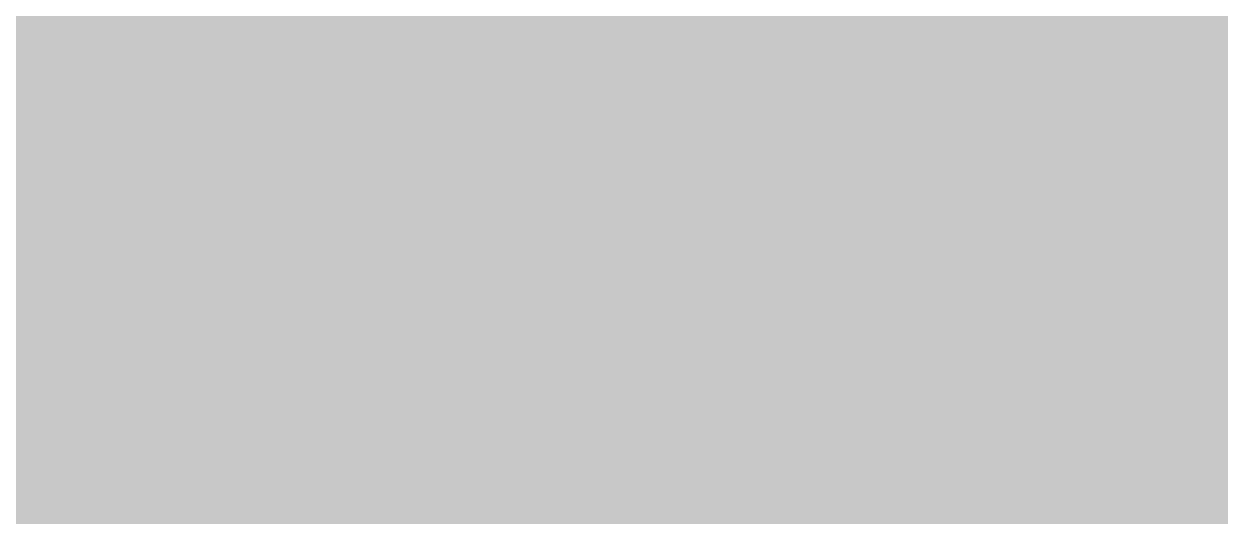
# Model space of a CAD drawing. Header units: millimetres. Extents: x 471 to 1044, y 7 to 541.
# Drawn here: x 854.86 to 888.38, y 430.55 to 444.33 of the extents above; entities that cross this region are included whole.
import ezdxf

# ---------------------------------------------------------------- set-up
doc = ezdxf.new("R2010")
doc.units = ezdxf.units.MM
doc.layers.add('Background Fill', color=3, linetype='Continuous')
doc.layers.add('magpiefill', color=3, linetype='Continuous')

msp = doc.modelspace()

# ---------------------------------------------------------------- hatches: boundary and pattern name
at = {"layer": 'magpiefill'}
h = msp.add_hatch(color=250, dxfattribs=at)
h.dxf.hatch_style = 1
edge = h.paths.add_edge_path()
edge.add_line((888.2234842194528, 413.5012538587416), (885.7971109026888, 413.253204066365))
edge.add_line((885.7971109026887, 413.253204066365), (881.6673219142056, 410.5407089002796))
edge.add_line((881.6673219142056, 410.5407089002796), (873.1717643900533, 404.4081099414419))
edge.add_line((873.1717643900536, 404.4081099414419), (868.2160206174682, 399.6907243192487))
edge.add_line((868.2160206174681, 399.6907243192487), (867.3900658333658, 399.6907243192487))
edge.add_line((867.3900658333657, 399.6907243192487), (866.5641072822707, 400.3983329459157))
edge.add_line((866.5641072822707, 400.3983329459157), (866.4461137416849, 400.8700707247971))
edge.add_line((866.4461137416849, 400.8700707247971), (863.968241855392, 398.9831176509267))
edge.add_line((863.9682418553921, 398.9831176509266), (860.6644151849974, 396.62442483983))
edge.add_line((860.6644151849973, 396.62442483983), (860.3104345632394, 398.1575755587116))
edge.add_line((860.3104345632394, 398.1575755587118), (860.4284281038251, 398.9831176509267))
edge.add_line((860.4284281038251, 398.9831176509266), (861.8443543578509, 400.5162664114637))
edge.add_line((861.844354357851, 400.5162664114638), (862.3163285201947, 400.8700707247971))
edge.add_line((862.3163285201947, 400.8700707247971), (861.9623478984367, 401.1059396142379))
edge.add_line((861.9623478984367, 401.1059396142379), (859.7204630933159, 399.5727908537008))
edge.add_line((859.7204630933159, 399.5727908537007), (859.1304953903858, 400.044528632582))
edge.add_line((859.1304953903857, 400.0445286325821), (859.1304953903857, 400.3983329459157))
edge.add_line((859.1304953903857, 400.3983329459157), (858.1865432987048, 400.3983329459157))
edge.add_line((858.1865432987049, 400.3983329459157), (857.832562676947, 400.8700707247971))
edge.add_line((857.832562676947, 400.8700707247971), (860.9004022661694, 402.521154909227))
edge.add_line((860.9004022661695, 402.521154909227), (861.490369969099, 403.5825658908824))
edge.add_line((861.490369969099, 403.5825658908824), (862.5523156013668, 404.5260434069902))
edge.add_line((862.5523156013669, 404.5260434069902), (860.4284281038252, 404.1722390936566))
edge.add_line((860.4284281038251, 404.1722390936565), (862.0803414390224, 405.5874543886455))
edge.add_line((862.0803414390225, 405.5874543886456), (867.6260529145379, 408.7716892919572))
edge.add_line((867.6260529145379, 408.7716892919572), (872.8177837682955, 412.5455973980428))
edge.add_line((872.8177837682956, 412.5455973980429), (878.717475865569, 415.965701190795))
edge.add_line((878.717475865569, 415.9657011907949), (882.2572933841292, 418.0885231541062))
edge.add_line((882.2572933841291, 418.0885231541062), (882.611274005887, 419.3858049835473))
edge.add_line((882.611274005887, 419.3858049835472), (883.9092067193264, 420.2113470757619))
edge.add_line((883.9092067193264, 420.211347075762), (885.3251329733516, 419.6216738729879))
edge.add_line((885.3251329733516, 419.6216738729878), (886.2690850650331, 419.7396092968806))
edge.add_line((886.2690850650331, 419.7396092968806), (888.2749790219883, 421.3906934813103))
edge.add_line((888.2749790219884, 421.3906934813102), (889.9268961241792, 422.452104462966))
edge.add_line((889.9268961241792, 422.452104462966), (890.0448896647649, 420.0934116518694))
edge.add_line((890.0448896647649, 420.0934116518694), (889.5729117354277, 418.3243940018914))
edge.add_line((889.5729117354279, 418.3243940018915), (889.1009375730836, 418.0885231541062))
edge.add_line((889.1009375730835, 418.0885231541062), (888.3929725625742, 418.3243940018915))
edge.add_line((888.3929725625742, 418.3243940018915), (887.4490242378862, 417.380916485784))
edge.add_line((887.4490242378861, 417.380916485784), (888.9054720420853, 416.1426278267683))
edge.add_line((888.9054720420854, 416.1426278267683), (889.1612170046981, 417.2503007811018))
edge.add_line((889.1612170046981, 417.2503007811018), (890.3546947525559, 417.9319456760766))
edge.add_line((890.3546947525558, 417.9319456760765), (892.1449094908459, 418.0171512879481))
edge.add_line((892.144909490846, 418.0171512879482), (893.1678893412976, 417.676328840461))
edge.add_line((893.1678893412975, 417.676328840461), (893.1678893412975, 416.9094783336146))
edge.add_line((893.1678893412975, 416.9094783336146), (892.3154073882521, 416.5686558861274))
edge.add_line((892.3154073882522, 416.5686558861274), (890.6956867803755, 416.2278334386399))
edge.add_line((890.6956867803754, 416.2278334386399), (888.8202212098848, 414.7793380368191))
edge.add_line((888.820221209885, 414.7793380368191), (888.820221209885, 413.7568706943572))
edge.add_line((888.820221209885, 413.7568706943572), (890.3546947525558, 414.35330997746))
edge.add_line((890.3546947525558, 414.35330997746), (894.1056221265421, 415.8018053792811))
edge.add_line((894.1056221265421, 415.8018053792811), (896.5778284544583, 417.1650951692299))
edge.add_line((896.5778284544583, 417.1650951692299), (899.0500310153805, 418.9544130185382))
edge.add_line((899.0500310153805, 418.9544130185382), (902.289472231135, 421.3401701509492))
edge.add_line((902.289472231135, 421.3401701509492), (900.5845045580514, 420.7437308678465))
edge.add_line((900.5845045580513, 420.7437308678465), (898.964783950174, 420.1472915847437))
edge.add_line((898.964783950174, 420.1472915847437), (897.2598162770904, 420.5733196441029))
edge.add_line((897.2598162770903, 420.5733196441029), (895.7253427344194, 421.85140382218))
edge.add_line((895.7253427344194, 421.85140382218), (894.7876099491748, 423.7259253250157))
edge.add_line((894.7876099491748, 423.7259253250157), (894.4466179213553, 425.8560656218112))
edge.add_line((894.4466179213553, 425.8560656218111), (894.8728607813747, 427.815794694863))
edge.add_line((894.8728607813746, 427.8157946948631), (896.6630755196646, 429.775523767915))
edge.add_line((896.6630755196647, 429.775523767915), (895.7253427344195, 429.4347013204276))
edge.add_line((895.7253427344194, 429.4347013204275), (891.292427537801, 427.1341497998884))
edge.add_line((891.2924275378011, 427.1341497998884), (887.4562455646209, 425.0040095030929))
edge.add_line((887.4562455646208, 425.0040095030929), (885.3250387985111, 423.2998972656566))
edge.add_line((885.3250387985113, 423.2998972656566), (884.2168081158599, 421.6809925984364))
edge.add_line((884.2168081158597, 421.6809925984364), (883.0233303680019, 420.7437308678465))
edge.add_line((883.0233303680018, 420.7437308678465), (881.7446055549375, 420.4029084203593))
edge.add_line((881.7446055549376, 420.4029084203593), (880.9773669001057, 420.7437308678465))
edge.add_line((880.9773669001058, 420.7437308678465), (880.5511278070799, 421.2549645390773))
edge.add_line((880.5511278070799, 421.2549645390773), (880.6363748722863, 422.4478411469382))
edge.add_line((880.6363748722863, 422.4478411469382), (881.4888568253317, 424.4075702199901))
edge.add_line((881.4888568253316, 424.4075702199901), (880.8921198348994, 425.6856543980676))
edge.add_line((880.8921198348994, 425.6856543980676), (880.7216219374926, 424.5779814437338))
edge.add_line((880.7216219374925, 424.5779814437337), (879.9543870496541, 424.0667477725029))
edge.add_line((879.9543870496543, 424.0667477725029), (878.0789214791645, 422.9590748181694))
edge.add_line((878.0789214791641, 422.9590748181694), (877.482184488732, 423.3851028775285))
edge.add_line((877.4821844887322, 423.3851028775285), (876.8854437313065, 423.7259253250157))
edge.add_line((876.8854437313064, 423.7259253250157), (876.2887067408742, 424.3223646081185))
edge.add_line((876.2887067408742, 424.3223646081184), (876.0329617782616, 425.2596263387084))
edge.add_line((876.0329617782616, 425.2596263387085), (876.118208843468, 425.8560656218112))
edge.add_line((876.118208843468, 425.8560656218111), (875.350973955629, 426.0264768455547))
edge.add_line((875.3509739556289, 426.0264768455548), (874.92473109561, 426.367299293042))
edge.add_line((874.92473109561, 426.367299293042), (874.3279903381838, 426.9637385761448))
edge.add_line((874.3279903381838, 426.9637385761448), (873.8165004129586, 427.6453834711195))
edge.add_line((873.8165004129587, 427.6453834711195), (874.0722453755714, 428.9234676491967))
edge.add_line((874.0722453755714, 428.9234676491966), (873.8165004129587, 428.9234676491966))
edge.add_line((873.8165004129587, 428.9234676491966), (873.0492655251197, 429.1790844848122))
edge.add_line((873.0492655251196, 429.1790844848123), (872.2820306372812, 429.8607293797867))
edge.add_line((872.2820306372812, 429.8607293797867), (871.8557877772618, 430.712785498505))
edge.add_line((871.8557877772619, 430.712785498505), (872.0262856746687, 431.4796360053514))
edge.add_line((872.0262856746685, 431.4796360053514), (872.1967798050813, 432.3316921240694))
edge.add_line((872.1967798050814, 432.3316921240694), (871.7705407120554, 432.4168977359413))
edge.add_line((871.7705407120554, 432.4168977359413), (870.9180549920172, 433.1837482427877))
edge.add_line((870.9180549920172, 433.1837482427877), (870.4065650667915, 434.2062136269051))
edge.add_line((870.4065650667915, 434.2062136269051), (870.4918121319979, 435.143475357495))
edge.add_line((870.4918121319977, 435.143475357495), (871.9410348424682, 436.080737088085))
edge.add_line((871.9410348424683, 436.0807370880849), (873.9017512451586, 437.1032044305468))
edge.add_line((873.9017512451585, 437.103204430547), (875.2657231234291, 438.2108773848805))
edge.add_line((875.2657231234291, 438.2108773848805), (876.459200871287, 439.2333447273425))
edge.add_line((876.4592008712871, 439.2333447273425), (876.6296987686933, 439.4037559510861))
edge.add_line((876.6296987686933, 439.4037559510861), (877.0559416287127, 439.5741671748297))
edge.add_line((877.0559416287126, 439.5741671748297), (877.5674315539384, 440.0001952341888))
edge.add_line((877.5674315539384, 440.0001952341888), (877.6526786191448, 440.341017681676))
edge.add_line((877.6526786191448, 440.341017681676), (877.6526786191448, 440.5966345172916))
edge.add_line((877.6526786191448, 440.5966345172915), (877.5674315539384, 440.9374569647787))
edge.add_line((877.5674315539384, 440.9374569647788), (877.3116865913257, 441.1930738003944))
edge.add_line((877.311686591326, 441.1930738003942), (877.0559416287127, 441.3634850241378))
edge.add_line((877.0559416287126, 441.3634850241378), (876.7149458338996, 441.4486906360098))
edge.add_line((876.7149458338997, 441.4486906360099), (876.9706907965129, 441.6191018597535))
edge.add_line((876.9706907965128, 441.6191018597534), (877.3116865913258, 441.6191018597534))
edge.add_line((877.311686591326, 441.6191018597534), (877.6526786191449, 441.704307471625))
edge.add_line((877.6526786191448, 441.7043074716252), (878.2494193765705, 441.7043074716252))
edge.add_line((878.2494193765704, 441.7043074716252), (878.5904114043899, 441.7043074716252))
edge.add_line((878.5904114043901, 441.7043074716252), (878.8461563670028, 441.7895130834971))
edge.add_line((878.8461563670028, 441.7895130834971), (879.101901329616, 441.9599243072407))
edge.add_line((879.1019013296159, 441.9599243072406), (879.2723992270221, 442.3859523665998))
edge.add_line((879.2723992270221, 442.3859523665998), (879.3576500592219, 442.641569202215))
edge.add_line((879.3576500592219, 442.6415692022151), (879.0166542644095, 442.9823916497026))
edge.add_line((879.0166542644095, 442.9823916497027), (877.908423581758, 443.5788309328054))
edge.add_line((877.9084235817579, 443.5788309328053), (879.3576500592218, 443.2380084853178))
edge.add_line((879.3576500592219, 443.2380084853179), (880.1248849470609, 443.0675972615743))
edge.add_line((880.124884947061, 443.0675972615743), (880.5511278070799, 443.3232140971899))
edge.add_line((880.5511278070799, 443.3232140971899), (880.5511278070799, 443.4936253209335))
edge.add_line((880.5511278070799, 443.4936253209333), (880.5511278070799, 443.9196533802925))
edge.add_line((880.5511278070799, 443.9196533802925), (880.2953790774739, 444.0900646040361))
edge.add_line((880.2953790774739, 444.0900646040362), (880.1248849470611, 444.5160926633954))
edge.add_line((880.124884947061, 444.5160926633954), (880.806872769693, 444.4308870515234))
edge.add_line((880.806872769693, 444.4308870515234), (881.1478647975119, 444.4308870515234))
edge.add_line((881.147864797512, 444.4308870515234), (881.6593547227378, 444.4308870515234))
edge.add_line((881.6593547227378, 444.4308870515234), (881.6593547227378, 444.601298275267))
edge.add_line((881.6593547227378, 444.6012982752669), (881.5741076575314, 445.1125319464981))
edge.add_line((881.5741076575314, 445.1125319464981), (881.4036097601252, 445.4533524356407))
edge.add_line((881.4036097601252, 445.4533524356408), (881.3183626949187, 445.879380495))
edge.add_line((881.3183626949187, 445.879380495), (881.7446055549376, 445.879380495))
edge.add_line((881.7446055549376, 445.879380495), (882.0855975827571, 445.9645861068716))
edge.add_line((882.0855975827574, 445.9645861068716), (882.2560954801636, 446.2202029424872))
edge.add_line((882.2560954801636, 446.2202029424872), (882.34134254537, 446.8166422255899))
edge.add_line((882.3413425453698, 446.8166422255898), (882.4265896105762, 446.9870534493334))
edge.add_line((882.4265896105762, 446.9870534493335), (882.7675854053892, 446.9870534493335))
edge.add_line((882.7675854053894, 446.9870534493335), (883.023330368002, 446.9870534493335))
edge.add_line((883.0233303680018, 446.9870534493335), (883.1938282654086, 447.1574646730771))
edge.add_line((883.1938282654087, 447.157464673077), (883.4495732280213, 447.157464673077))
edge.add_line((883.4495732280213, 447.157464673077), (883.5348202932278, 447.5834927324362))
edge.add_line((883.5348202932278, 447.5834927324362), (883.5348202932278, 447.7539039561798))
edge.add_line((883.5348202932278, 447.7539039561799), (883.1085774332083, 447.9243151799235))
edge.add_line((883.1085774332084, 447.9243151799234), (883.4495732280214, 448.094726403667))
edge.add_line((883.4495732280213, 448.0947264036671), (883.7053181906346, 448.0947264036671))
edge.add_line((883.7053181906344, 448.0947264036671), (884.0463102184534, 448.0095207917955))
edge.add_line((884.0463102184535, 448.0095207917954), (884.472553078473, 447.9243151799234))
edge.add_line((884.4725530784729, 447.9243151799234), (885.069290068905, 448.0095207917954))
edge.add_line((885.0692900689053, 448.0095207917954), (885.9217757889435, 448.179932015539))
edge.add_line((885.9217757889435, 448.1799320155391), (886.3480186489629, 448.1799320155391))
edge.add_line((886.3480186489628, 448.1799320155391), (886.3480186489628, 447.8391095680519))
edge.add_line((886.3480186489628, 447.8391095680519), (886.4332657141692, 447.4130815086927))
edge.add_line((886.4332657141692, 447.4130815086927), (887.0300064715949, 447.1574646730771))
edge.add_line((887.0300064715948, 447.157464673077), (887.7972413594338, 447.4130815086926))
edge.add_line((887.7972413594339, 447.4130815086927), (888.2234842194528, 446.9018478374619))
edge.add_line((888.2234842194528, 446.9018478374618), (888.820827695855, 446.3077331093083))
edge.add_arc((740.8321320332263, 359.9067374352775), 171.3644831853732, 24.7196834331034, 30.277882808560207, ccw=False)
edge.add_arc((899.264128096733, 433.8457058377478), 3.586774538690185, 219.4264190677759, 277.5112522925736)
edge.add_arc((903.1404414920646, 427.1654868984597), 4.622927288925009, 76.09792839104102, 137.4828955815185, ccw=False)
edge.add_arc((902.8888193879445, 421.5116166989611), 10.23247757204816, 60.01917854986198, 82.34898294536907, ccw=False)
edge.add_arc((903.0270338998089, 415.3033567926033), 15.8714537673971, 55.16074552816218, 71.73216053091483, ccw=False)
edge.add_arc((911.6528610168034, 420.7733048819226), 7.569540894155772, 86.65890143975243, 120.31950619075)
edge.add_arc((913.9704357562543, 417.0295364205863), 11.97172369207804, 120.8490791888012, 144.9821508602809)
edge.add_arc((905.7834295117073, 423.0399048453011), 1.831638770141301, 152.0183299640194, 206.9559763139688)
edge.add_arc((765.7668821636614, 253.5029197823558), 218.2018648308125, 45.89312228263083, 50.63922831697852, ccw=False)
edge.add_line((917.6351607072233, 410.181188179282), (917.4636871584739, 409.4965920591107))
edge.add_line((917.4636871584739, 409.4965920591108), (917.7194321210872, 409.1557696116236))
edge.add_line((917.719432121087, 409.1557696116236), (918.4866707759189, 408.900152776008))
edge.add_line((918.486670775919, 408.900152776008), (918.2309258133064, 408.3889191047772))
edge.add_line((918.2309258133064, 408.3889191047772), (918.5719178411254, 407.962891045418))
edge.add_line((918.5719178411255, 407.962891045418), (918.7424157385323, 407.5368629860588))
edge.add_line((918.7424157385321, 407.5368629860588), (918.1456749811065, 407.0256293148281))
edge.add_line((918.1456749811066, 407.0256293148281), (918.0604279159002, 406.5143956435969))
edge.add_line((918.0604279159002, 406.5143956435969), (918.3161728785128, 406.0031619723661))
edge.add_line((918.3161728785128, 406.0031619723661), (917.6341850558808, 405.7475451367505))
edge.add_line((917.6341850558808, 405.7475451367505), (916.9521972332489, 405.9179563604941))
edge.add_line((916.9521972332489, 405.9179563604941), (917.0374442984553, 405.3215170773914))
edge.add_line((917.0374442984551, 405.3215170773914), (916.0997152802032, 405.0659002417761))
edge.add_line((916.0997152802033, 405.0659002417761), (915.6734724201839, 405.3215170773914))
edge.add_line((915.673472420184, 405.3215170773914), (915.4177274575713, 405.4067226892633))
edge.add_line((915.4177274575713, 405.4067226892633), (915.1619824949587, 405.0659002417761))
edge.add_line((915.1619824949587, 405.0659002417761), (914.7357396349393, 404.7250777942887))
edge.add_line((914.7357396349391, 404.7250777942887), (914.3094967749197, 404.8954890180326))
edge.add_line((914.3094967749198, 404.8954890180325), (913.2012660922684, 404.1286385111862))
edge.add_line((913.2012660922683, 404.1286385111862), (913.2012660922683, 404.4694609586734))
edge.add_line((913.2012660922683, 404.4694609586735), (912.4340312044299, 405.1511058536479))
edge.add_line((912.4340312044299, 405.1511058536478), (912.4340312044299, 405.4919283011353))
edge.add_line((912.4340312044299, 405.4919283011353), (912.2635333070231, 405.3215170773914))
edge.add_line((912.2635333070232, 405.3215170773914), (911.752043381798, 404.554666570545))
edge.add_line((911.7520433817979, 404.554666570545), (911.7520433817979, 404.0434328993142))
edge.add_line((911.7520433817979, 404.0434328993142), (911.7520433817979, 402.9357599449806))
edge.add_line((911.7520433817979, 402.9357599449808), (911.1553063913657, 402.9357599449808))
edge.add_line((911.1553063913657, 402.9357599449808), (910.8995614287525, 403.191376780596))
edge.add_line((910.8995614287526, 403.191376780596), (910.8143105965528, 403.3617880043396))
edge.add_line((910.8143105965526, 403.3617880043395), (909.9618286435077, 403.617404839955))
edge.add_line((909.9618286435077, 403.617404839955), (909.5355857834883, 403.8730216755706))
edge.add_line((909.5355857834884, 403.8730216755706), (909.3650878860816, 403.702610451827))
edge.add_line((909.3650878860815, 403.7026104518271), (909.3650878860815, 403.276582392468))
edge.add_line((909.3650878860815, 403.2765823924678), (908.8535979608563, 402.5949374974931))
edge.add_line((908.8535979608564, 402.5949374974931), (908.5126059330369, 402.8505543331087))
edge.add_line((908.5126059330369, 402.8505543331087), (908.5126059330369, 403.1061711687242))
edge.add_line((908.5126059330369, 403.1061711687242), (907.4896223155918, 402.8505543331087))
edge.add_line((907.4896223155918, 402.8505543331087), (906.978132390366, 402.2541150500059))
edge.add_line((906.978132390366, 402.2541150500059), (905.8699054747086, 401.8280869906467))
edge.add_line((905.8699054747085, 401.8280869906467), (905.3584155494827, 402.0837038262623))
edge.add_line((905.3584155494827, 402.0837038262623), (905.102666819876, 402.5097318856215))
edge.add_line((905.102666819876, 402.5097318856215), (904.6764277268506, 402.5097318856215))
edge.add_line((904.6764277268505, 402.5097318856215), (903.7386949416053, 401.7428813787751))
edge.add_line((903.7386949416054, 401.7428813787751), (902.8862092215666, 400.8908252600568))
edge.add_line((902.8862092215666, 400.8908252600569), (902.0337272685217, 399.8683579175949))
edge.add_line((902.0337272685217, 399.8683579175948), (901.3517394458897, 399.0163017988768))
edge.add_line((901.3517394458897, 399.0163017988768), (900.7549986884641, 398.4198644741186))
edge.add_line((900.754998688464, 398.4198644741186), (899.9025167354185, 398.1642476385031))
edge.add_line((899.9025167354187, 398.1642476385031), (899.1352780805868, 398.3346588622467))
edge.add_line((899.1352780805867, 398.3346588622468), (898.6237881553609, 398.8458905751334))
edge.add_line((898.6237881553609, 398.8458905751332), (898.1122982301351, 399.357124246364))
edge.add_line((898.1122982301351, 399.3571242463642), (897.8565532675225, 400.1239747532105))
edge.add_line((897.8565532675225, 400.1239747532105), (897.430310407503, 400.7204140363133))
edge.add_line((897.4303104075032, 400.7204140363132), (897.0040675474837, 400.8056196481851))
edge.add_line((897.0040675474836, 400.8056196481851), (896.4925776222578, 400.9760308719287))
edge.add_line((896.4925776222578, 400.9760308719287), (896.0663385292324, 400.9760308719287))
edge.add_line((896.0663385292326, 400.9760308719287), (895.2990998744001, 402.1689094381343))
edge.add_line((895.2990998744001, 402.1689094381344), (894.5318649865617, 403.191376780596))
edge.add_line((894.5318649865615, 403.191376780596), (894.1908729587425, 403.191376780596))
edge.add_line((894.1908729587426, 403.191376780596), (893.5088851361099, 403.5321992280835))
edge.add_line((893.5088851361099, 403.5321992280834), (892.3154073882521, 404.639872182417))
edge.add_line((892.3154073882522, 404.639872182417), (891.9744115934398, 405.1511058536478))
edge.add_line((891.9744115934398, 405.1511058536478), (891.803917463027, 405.4919283011353))
edge.add_line((891.8039174630269, 405.4919283011353), (891.7186666308264, 406.0031619723661))
edge.add_line((891.7186666308264, 406.0031619723661), (891.3776746030074, 406.0031619723661))
edge.add_line((891.3776746030073, 406.0031619723661), (890.6104397151684, 406.2587788079817))
edge.add_line((890.6104397151685, 406.2587788079817), (890.5251888829687, 406.4291900317253))
edge.add_line((890.5251888829687, 406.4291900317253), (890.1841968551497, 406.9404237029561))
edge.add_line((890.1841968551496, 406.9404237029561), (890.0989497899432, 407.1108349266997))
edge.add_line((890.0989497899432, 407.1108349266997), (889.6727069299237, 408.0480966572896))
edge.add_line((889.6727069299238, 408.0480966572896), (889.1612170046981, 408.3889191047771))
edge.add_line((889.1612170046981, 408.3889191047772), (888.9054720420854, 408.6445359403924))
edge.add_line((888.9054720420854, 408.6445359403924), (888.5644762472724, 409.1557696116236))
edge.add_line((888.5644762472723, 409.1557696116236), (888.3939783498661, 409.837414506598))
edge.add_line((888.3939783498661, 409.837414506598), (888.3939783498661, 410.2634406076126))
edge.add_line((888.3939783498661, 410.2634406076126), (888.9907191072917, 411.1154967263309))
edge.add_line((888.9907191072919, 411.1154967263309), (888.7349741446786, 411.0302911144589))
edge.add_line((888.7349741446785, 411.0302911144589), (888.1382333872529, 411.7119360094337))
edge.add_line((888.138233387253, 411.7119360094337), (888.0529863220465, 412.3083752925364))
edge.add_line((888.0529863220465, 412.3083752925364), (888.7349741446785, 413.330842634998))
edge.add_line((888.7349741446785, 413.330842634998), (888.2234842194528, 413.5012538587416))
h = msp.add_hatch(color=253, dxfattribs=at)
h.dxf.hatch_style = 1
h.paths.add_polyline_path([(872.3704557227722, 446.5028775602103), (871.8593182118975, 446.5781116446478), (871.3686026834414, 446.648027715018), (870.8957270501237, 446.7135642507567), (870.438109224664, 446.7756597312992), (869.9931671197824, 446.8352526360815), (869.5583186481979, 446.8932814445391), (869.1322075664436, 446.9502936034193), (868.7183810063043, 447.0052724287162), (868.321611943378, 447.0568102037354), (867.9466733532633, 447.1034992117828), (867.5983382115573, 447.1439317361639), (867.2813794938588, 447.1767000601845), (867.0005701757657, 447.2003964671505), (866.7606832328756, 447.2136132403674), (866.565226668786, 447.2150013208724), (866.4126485990892, 447.2034462806276), (866.3001321673767, 447.1778923493265), (866.2248605172401, 447.1372837566629), (866.184016792271, 447.0805647323303), (866.1747841360611, 447.0066795060224), (866.194345692202, 446.9145723074325), (866.2398846042847, 446.8031873662543), (866.3124462129347, 446.6693047375001), (866.4285246469117, 446.5010477774557), (866.6084762320086, 446.2843756677261), (866.8726572940186, 446.0052475899159), (867.2414241587348, 445.6496227256297), (867.735133151951, 445.2034602564719), (868.3741405994595, 444.6527193640478), (869.1788028270537, 443.9833592299615), (869.6464868875096, 444.0063133609214), (870.1941909057177, 444.0114946368759), (870.8206096561983, 444.0009564917171), (871.5280122421862, 443.9769277888979), (872.3138503454029, 443.9416614723947), (873.1563059615173, 443.8975068082763), (874.028743664685, 443.8468371431346), (874.9045280290609, 443.7920258235621), (875.7570236288009, 443.7354461961509), (876.55959503806, 443.6794716074928), (877.2856068309941, 443.6264754041804), (877.9084235817577, 443.5788309328055), (879.3576500592219, 443.2380084853179), (880.124884947061, 443.0675972615743), (880.5511278070799, 443.3232140971899), (880.5511278070799, 443.4936253209333), (880.5511278070799, 443.9196533802925), (880.2953790774739, 444.0900646040362), (880.124884947061, 444.5160926633954), (880.806872769693, 444.4308870515234), (881.147864797512, 444.4308870515234), (881.6593547227378, 444.4308870515234), (881.6593547227378, 444.6012982752669), (881.6501492162761, 444.65650445571), (881.1155355635594, 444.7726150595148), (880.6380727677329, 444.8810863090935), (880.2023084270697, 444.9837692549514), (879.7927901398436, 445.0825149475942), (879.3940655043273, 445.1791744375272), (878.9906821187944, 445.2755987752558), (878.5671875815185, 445.3736390112857), (878.1081294907729, 445.4751461961224), (877.6022805159398, 445.5813826332767), (877.0553136108426, 445.6912556382825), (876.4771268004131, 445.8030837796788), (875.8776181095834, 445.9151856260049), (875.2666855632847, 446.0258797457999), (874.65422718645, 446.1334847076031), (874.050141004011, 446.2363190799537), (873.4643250408999, 446.332701431391), (872.9045973033465, 446.4213869822698)])
h.paths.add_polyline_path([(869.352167864367, 445.743757286291), (869.3982412332055, 445.8221977974586), (869.4659885384128, 445.8945382488554), (869.556739948855, 445.9603094081416), (869.6718256333995, 446.019042042977), (869.8131104382885, 446.0700583705819), (869.9845979192687, 446.1118464064199), (870.1908263094617, 446.1426856155155), (870.4363338419894, 446.1608554628934), (870.725658749974, 446.1646354135777), (871.0633392665377, 446.152304932593), (871.453913624802, 446.1221434849637), (871.9019200578891, 446.0724305357145), (872.408793067123, 446.0023449200525), (872.963552226636, 445.9146629539158), (873.5521133787618, 445.8130603234262), (874.160392365834, 445.7012127147045), (874.7743050301872, 445.5827958138722), (875.3797672141552, 445.4614853070503), (875.9626947600723, 445.3409568803603), (876.5090035102719, 445.2248862199234), (877.007400056322, 445.1161669497627), (877.4577539867225, 445.0145644455114), (877.8627256392074, 444.9190620207038), (878.22497535151, 444.828642988875), (878.5471634613643, 444.7422906635599), (878.8319503065043, 444.6589883582932), (879.081996224663, 444.5777193866096), (879.2999615535748, 444.4974670620445), (879.4883762239153, 444.4174232502111), (879.6492485381305, 444.3376140250374), (879.784456391609, 444.2582740125306), (879.8958776797388, 444.1796378386974), (879.9853902979078, 444.1019401295447), (880.054872141505, 444.0254155110796), (880.1062011059184, 443.9502986093086), (880.1412550865361, 443.8768240502388), (880.1615337889516, 443.8053959035227), (880.1670241595768, 443.7370960133948), (880.1573349550297, 443.6731756677351), (880.1320749319266, 443.6148861544241), (880.0908528468851, 443.5634787613418), (880.0332774565229, 443.5202047763684), (879.9589575174568, 443.486315487384), (879.867501786304, 443.4630621822688), (879.7576713686256, 443.4513442254678), (879.6248367657554, 443.4506532876832), (879.4635208279719, 443.4601291161827), (879.2682464055531, 443.4789114582337), (879.0335363487766, 443.5061400611035), (878.7539135079201, 443.5409546720592), (878.4239007332626, 443.5824950383684), (878.038020875081, 443.6299009072985), (877.5935875269643, 443.6822859530081), (877.0990772557436, 443.7386595572224), (876.5657573715598, 443.7980050285578), (876.0048951845549, 443.8593056756307), (875.4277580048713, 443.9215448070576), (874.8456131426485, 443.983705731455), (874.2697279080298, 444.0447717574393), (873.7113696111562, 444.103726193627), (873.1802015359644, 444.1599694503329), (872.6794708615714, 444.2145703446641), (872.2108207408896, 444.2690147954262), (871.7758943268311, 444.3247887214244), (871.3763347723082, 444.3833780414642), (871.0137852302335, 444.4462686743509), (870.6898888535186, 444.5149465388903), (870.4062887950761, 444.5908975538872), (870.1637935911003, 444.6750992981939), (869.9598733109156, 444.7664959908474), (869.7911634071274, 444.8635235109308), (869.6542993323426, 444.9646177375281), (869.5459165391669, 445.0682145497225), (869.462650480207, 445.1727498265972), (869.4011366080688, 445.2766594472359), (869.3580103753584, 445.3783792907221), (869.3306896873924, 445.4765277175687), (869.3197222603271, 445.5704530140059), (869.3264382630298, 445.6596859476934)], flags=16)
h = msp.add_hatch(color=255, dxfattribs=at)
h.dxf.hatch_style = 1
h.paths.add_polyline_path([(872.6794708615714, 444.2145703446641), (873.1802015359642, 444.1599694503329), (873.7113696111562, 444.103726193627), (875.3966003438745, 443.9257905772853), (877.507565973631, 443.6950680182484), (879.2469887076074, 443.4813775537357), (879.2682464055531, 443.4789114582337), (879.4635208279719, 443.4601291161827), (879.6248367657554, 443.4506532876832), (879.7576713686256, 443.4513442254678), (879.867501786304, 443.4630621822688), (879.9589575174568, 443.486315487384), (880.0332774565229, 443.5202047763684), (880.0908528468851, 443.5634787613418), (880.1320749319266, 443.6148861544241), (880.1573349550297, 443.6731756677351), (880.1670241595768, 443.7370960133948), (880.1615337889516, 443.8053959035227), (880.1412550865361, 443.8768240502388), (880.1062011059184, 443.9502986093086), (880.054872141505, 444.0254155110796), (879.9853902979078, 444.1019401295447), (879.8958776797388, 444.1796378386974), (879.784456391609, 444.2582740125306), (879.6492485381307, 444.3376140250374), (879.4883762239153, 444.4174232502111), (879.2999615535748, 444.4974670620445), (879.081996224663, 444.5777193866096), (878.8319503065043, 444.6589883582932), (878.5471634613643, 444.7422906635599), (878.22497535151, 444.828642988875), (877.8627256392074, 444.9190620207038), (877.4577539867225, 445.0145644455114), (877.007400056322, 445.1161669497627), (876.5090035102721, 445.2248862199234), (875.9626947600725, 445.3409568803603), (875.3797672141552, 445.4614853070503), (874.7743050301872, 445.5827958138722), (874.160392365834, 445.7012127147045), (873.5521133787618, 445.8130603234262), (872.963552226636, 445.9146629539158), (872.408793067123, 446.0023449200525), (871.9019200578891, 446.0724305357145), (871.453913624802, 446.1221434849637), (871.0633392665377, 446.152304932593), (870.725658749974, 446.1646354135777), (870.4363338419894, 446.1608554628934), (870.1908263094617, 446.1426856155155), (869.9845979192687, 446.1118464064199), (869.8131104382885, 446.0700583705819), (869.6718256333995, 446.019042042977), (869.556739948855, 445.9603094081416), (869.4659885384128, 445.8945382488554), (869.3982412332055, 445.8221977974586), (869.352167864367, 445.743757286291), (869.3264382630298, 445.6596859476934), (869.3197222603271, 445.5704530140059), (869.3306896873924, 445.4765277175687), (869.3580103753584, 445.3783792907221), (869.4011366080688, 445.2766594472359), (869.462650480207, 445.1727498265972), (869.5459165391669, 445.0682145497225), (869.6542993323426, 444.9646177375281), (869.7911634071274, 444.8635235109308), (869.9598733109156, 444.7664959908474), (870.1637935911003, 444.6750992981939), (870.4062887950761, 444.5908975538872), (870.6898888535186, 444.5149465388903), (871.0137852302335, 444.4462686743509), (871.3763347723084, 444.3833780414642), (871.7758943268311, 444.3247887214244), (872.2108207408896, 444.2690147954262)])
h = msp.add_hatch(color=253, dxfattribs=at)
h.dxf.hatch_style = 1
h.paths.add_polyline_path([(868.4320040858231, 442.263526064376), (868.8071399480016, 441.8894771540578), (869.264680954728, 441.484684410823), (870.4358793526922, 441.5117977853038), (871.7152390560875, 441.5089284820885), (873.2107069638762, 441.4917620379656), (874.6371487292297, 441.4717704328938), (875.4133391864013, 441.4612752131956), (876.1165315088635, 441.45312165336), (876.7149458338993, 441.4486906360097), (877.098563277819, 441.7043074716252), (878.5904114043901, 441.7043074716252), (878.8461563670028, 441.7895130834971), (879.1019013296159, 441.9599243072406), (879.2723992270221, 442.3859523665998), (879.3576500592219, 442.6415692022151), (879.0166542644095, 442.9823916497027), (877.9084235817579, 443.5788309328055), (877.2856068309941, 443.6264754041804), (876.55959503806, 443.6794716074928), (875.7570236288009, 443.7354461961509), (874.9045280290609, 443.7920258235621), (874.028743664685, 443.8468371431346), (873.1563059615173, 443.8975068082763), (872.3138503454029, 443.9416614723947), (871.5280122421862, 443.9769277888979), (870.8206096561983, 444.0009564917171), (870.1941909057177, 444.0114946368759), (869.6464868875096, 444.0063133609214), (869.1752284983388, 443.9831838004005), (868.7781466349704, 443.9398770918602), (868.4529721941694, 443.8741643718475), (868.1974360727008, 443.7838167769095), (868.0092691673299, 443.6666054435931), (867.8874248405336, 443.5202512467785), (867.8357463176383, 443.3422740146794), (867.8592992896813, 443.1301433138428), (867.963149447701, 442.8813287108154), (868.1523624827357, 442.5932997721442)])
h = msp.add_hatch(color=255, dxfattribs=at)
h.dxf.hatch_style = 1
h.paths.add_polyline_path([(873.9050005119761, 443.5031037616728), (873.4336639611922, 443.5288596327117), (872.9699171891104, 443.5502359346901), (872.5194721056976, 443.5659813797282), (872.088040620919, 443.5748446799458), (871.6813346447414, 443.5755745474626), (871.3050660871306, 443.5669196943985), (870.964946858053, 443.5476288328733), (870.6666888674747, 443.5164506750068), (870.4144130364568, 443.4725510296987), (870.2058763304428, 443.4167640929678), (870.0372447259704, 443.3503411576124), (869.9046841995776, 443.2745335164312), (869.8043607278025, 443.190592462223), (869.7324402871836, 443.0997692877858), (869.6850888542588, 443.0033152859186), (869.658472405566, 442.9024817494197), (869.6492524727544, 442.7986372799925), (869.6560728079141, 442.6936197149595), (869.6780727182465, 442.589384200548), (869.7143915109532, 442.4878858829856), (869.764168493235, 442.391079908499), (869.8265429722933, 442.3009214233161), (869.9006542553291, 442.219365573664), (869.9856416495438, 442.1483675057699), (870.0820398352746, 442.0892827884717), (870.1959649854027, 442.0410686810498), (870.334928645945, 442.0020828653945), (870.5064423629185, 441.9706830233966), (870.7180176823404, 441.9452268369472), (870.9771661502275, 441.9240719879365), (871.2913993125974, 441.9055761582553), (871.6682287154663, 441.8880970297945), (872.1113970901013, 441.8703833122146), (872.6095719087652, 441.8527478262559), (873.147651828971, 441.8358944204292), (873.7105355082308, 441.8205269432447), (874.2831216040572, 441.8073492432125), (874.850308773963, 441.7970651688433), (875.3969956754606, 441.7903785686475), (875.9080809660625, 441.7879932911355), (876.3713583790488, 441.7906001519522), (876.7862019507713, 441.7988378352808), (877.1548807933484, 441.8133319924386), (877.4796640188993, 441.8347082747438), (877.762820739543, 441.8635923335135), (878.0066200673987, 441.9006098200655), (878.2133311145849, 441.9463863857177), (878.3852229932211, 442.0015476817874), (878.5244083248836, 442.0663152940388), (878.6323737689818, 442.1392945460203), (878.7104494943826, 442.2186866957271), (878.7599656699526, 442.3026930011539), (878.7822524645587, 442.389514720296), (878.7786400470675, 442.477353111148), (878.7504585863464, 442.564409431705), (878.699038251262, 442.6488849399619), (878.6250832499936, 442.7293067540775), (878.5267939479711, 442.8055054328652), (878.401744749937, 442.8776373953027), (878.2475100606334, 442.9458590603671), (878.0616642848026, 443.0103268470358), (877.8417818271873, 443.0711971742865), (877.5854370925292, 443.1286264610959), (877.2902044855714, 443.1827711264422), (876.9549624964382, 443.2337615178332), (876.5838059567841, 443.2816236969014), (876.1821337836457, 443.3263576538101), (875.7553448940598, 443.3679633787223), (875.308838205063, 443.4064408618013), (874.8480126336924, 443.4417900932107), (874.3782670969847, 443.4740110631134)])
h = msp.add_hatch(color=253, dxfattribs=at)
h.dxf.hatch_style = 1
h.paths.add_polyline_path([(877.6526786191448, 440.5966345172915), (877.5674315539384, 440.9374569647788), (877.311686591326, 441.1930738003942), (877.0559416287126, 441.3634850241378), (876.7149458339006, 441.4486906360097), (876.1165315088635, 441.45312165336), (875.4133391864011, 441.4612752131956), (874.6371487292297, 441.4717704328938), (873.8197400000652, 441.4832264298315), (872.9928928616246, 441.494262321386), (872.1883871766242, 441.5034972249343), (871.438002807781, 441.5095502578538), (870.7735196178112, 441.5110405375214), (870.2193342808898, 441.5067847425656), (869.7703107170257, 441.4963897966206), (869.4139296576855, 441.4796601845718), (869.1376718343358, 441.4564003913046), (868.9290179784437, 441.4264149017043), (868.7754488214764, 441.3895082006566), (868.6644450949, 441.3454847730468), (868.5834875301819, 441.2941491037602), (868.5220912395368, 441.2352470224101), (868.4779088581713, 441.1682897375216), (868.4506274020403, 441.0927298023473), (868.4399338870978, 441.0080197701399), (868.4455153292988, 440.9136121941516), (868.467058744598, 440.8089596276355), (868.5042511489498, 440.6935146238444), (868.556779558309, 440.5667297360307), (868.6259303304184, 440.4268526875034), (868.7193871901725, 440.2673118817978), (868.8464332042547, 440.0803308925051), (869.0163514393478, 439.858133293217), (869.2384249621346, 439.5929426575245), (869.5219368392984, 439.2769825590192), (869.8761701375224, 438.9024765712925), (870.310407923489, 438.4616482679357), (870.4463515109883, 438.5112666799631), (870.664382015296, 438.5779176777581), (870.9123804310086, 438.6428090247671), (871.1896425529076, 438.7060580389115), (871.4954641757754, 438.7677820381132), (871.8291410943937, 438.8280983402942), (872.1899691035444, 438.8871242633762), (872.5772439980094, 438.9449771252811), (872.9902615725707, 439.0017742439304), (873.4270418123526, 439.0572917818547), (873.880501463849, 439.1099412800177), (874.3422814638964, 439.1577931239914), (874.8040227493314, 439.198917699348), (875.2573662569903, 439.23138539166), (875.6939529237093, 439.2532665864993), (876.1054236863251, 439.2626316694381), (876.483419481674, 439.2575510260488), (876.6296987686933, 439.4037559510861), (877.0559416287126, 439.5741671748297), (877.5674315539384, 440.0001952341888), (877.6526786191448, 440.341017681676)])
h.paths.add_polyline_path([(870.6124386194331, 440.3218925598094), (870.6380508732229, 440.4315894416109), (870.6783732261174, 440.5350298200726), (870.7330927029554, 440.6315880586322), (870.8018963285754, 440.7206385207272), (870.8844711278159, 440.8015555697948), (870.9805041255158, 440.8737135692726), (871.090308307201, 440.9367084634437), (871.2167005011472, 440.9910225199728), (871.3631234963175, 441.0373595873705), (871.533020081675, 441.076423514147), (871.7298330461833, 441.1089181488127), (871.9570051788048, 441.1355473398783), (872.2179792685031, 441.1570149358538), (872.5161981042415, 441.1740247852498), (872.8528223226022, 441.1871503939868), (873.2198839506459, 441.1964438976252), (873.6071328630524, 441.2018270891355), (874.0043189345015, 441.2032217614881), (874.4011920396736, 441.2005497076535), (874.7875020532481, 441.1937327206024), (875.1529988499049, 441.1826925933052), (875.4874323043243, 441.1673511187323), (875.7827953198205, 441.147643125179), (876.040052914246, 441.123555582239), (876.2624131340879, 441.0950884948305), (876.4530840258335, 441.0622418678719), (876.6152736359697, 441.0250157062818), (876.7521900109839, 440.9834100149784), (876.8670411973628, 440.9374247988802), (876.9630352415936, 440.8870600629053), (877.0429628840259, 440.8324070510475), (877.1079456404568, 440.7739219636015), (877.1586877205475, 440.7121522399369), (877.1958933339572, 440.6476453194233), (877.2202666903465, 440.5809486414307), (877.2325119993754, 440.5126096453288), (877.2333334707039, 440.4431757704874), (877.2234353139922, 440.3731944562762), (877.2032348413009, 440.3032001083799), (877.1720017742919, 440.2336749977421), (877.128718937028, 440.1650883616217), (877.0723691535716, 440.0979094372771), (877.0019352479851, 440.0326074619671), (876.9164000443313, 439.9696516729504), (876.8147463666728, 439.9095113074853), (876.695957039072, 439.8526556028309), (876.5588975128728, 439.7993973838259), (876.4019637485446, 439.7494238256314), (876.2234343338371, 439.7022656909888), (876.0215878565011, 439.6574537426394), (875.7947029042873, 439.6145187433247), (875.5410580649452, 439.5729914557857), (875.2589319262263, 439.5324026427639), (874.9466030758799, 439.4922830670009), (874.6042931953918, 439.4522938338279), (874.239996341186, 439.412617418936), (873.863649663421, 439.3735666406067), (873.4851903122553, 439.3354543171212), (873.1145554378484, 439.2985932667607), (872.7616821903582, 439.2632963078065), (872.4365077199438, 439.22987625854), (872.148969176764, 439.1986459372423), (871.9063564149858, 439.170230989493), (871.7053701048108, 439.1465083700647), (871.5400636204488, 439.1296678610285), (871.4044903361093, 439.121899244455), (871.2927036260028, 439.1253923024154), (871.1987568643387, 439.1423368169806), (871.1167034253274, 439.1749225702215), (871.0405966831779, 439.2253393442091), (870.9658071362642, 439.2949036157426), (870.892973779612, 439.381438640535), (870.8240527324112, 439.4818943690276), (870.7610001138514, 439.5932207516614), (870.7057720431221, 439.7123677388781), (870.6603246394127, 439.8362852811188), (870.6266140219132, 439.9619233288248), (870.6065963098124, 440.0862318324374), (870.6018494399091, 440.2065648112308)], flags=16)
h = msp.add_hatch(color=255, dxfattribs=at)
h.dxf.hatch_style = 1
h.paths.add_polyline_path([(873.863649663421, 439.3735666406067), (874.239996341186, 439.412617418936), (874.6042931953918, 439.4522938338279), (874.9466030758799, 439.4922830670009), (875.2589319262263, 439.5324026427639), (875.5410580649452, 439.5729914557857), (875.7947029042873, 439.6145187433247), (876.0215878565011, 439.6574537426394), (876.2234343338371, 439.7022656909888), (876.4019637485446, 439.7494238256314), (876.5588975128728, 439.7993973838259), (876.695957039072, 439.8526556028309), (876.8147463666728, 439.9095113074853), (876.9164000443313, 439.9696516729504), (877.0019352479851, 440.0326074619671), (877.0723691535716, 440.0979094372771), (877.128718937028, 440.1650883616217), (877.1720017742919, 440.2336749977421), (877.2032348413009, 440.3032001083799), (877.2234353139922, 440.3731944562762), (877.2333334707039, 440.4431757704874), (877.2325119993754, 440.5126096453288), (877.2202666903465, 440.5809486414307), (877.1958933339572, 440.6476453194233), (877.1586877205475, 440.7121522399369), (877.1079456404568, 440.7739219636015), (877.0429628840259, 440.8324070510475), (876.9630352415936, 440.8870600629053), (876.8670411973628, 440.9374247988802), (876.7521900109839, 440.9834100149784), (876.6152736359697, 441.0250157062818), (876.4530840258335, 441.0622418678719), (876.2624131340879, 441.0950884948305), (876.040052914246, 441.123555582239), (875.7827953198205, 441.147643125179), (875.4874323043243, 441.1673511187323), (875.1529988499049, 441.1826925933052), (874.7875020532481, 441.1937327206024), (874.4011920396736, 441.2005497076535), (874.0043189345015, 441.2032217614881), (873.6071328630524, 441.2018270891355), (873.2198839506459, 441.1964438976252), (872.8528223226022, 441.1871503939868), (872.5161981042415, 441.1740247852498), (872.2179792685031, 441.1570149358538), (871.9570051788048, 441.1355473398783), (871.7298330461833, 441.1089181488127), (871.533020081675, 441.076423514147), (871.3631234963175, 441.0373595873705), (871.2167005011472, 440.9910225199728), (871.090308307201, 440.9367084634437), (870.9805041255158, 440.8737135692726), (870.8844711278159, 440.8015555697948), (870.8018963285754, 440.7206385207272), (870.7330927029554, 440.6315880586322), (870.6783732261174, 440.5350298200726), (870.6380508732229, 440.4315894416109), (870.6124386194331, 440.3218925598094), (870.6018494399091, 440.2065648112308), (870.6065963098124, 440.0862318324374), (870.6266140219132, 439.9619233288248), (870.6603246394127, 439.8362852811188), (870.7057720431221, 439.7123677388781), (870.7610001138514, 439.5932207516614), (870.8240527324112, 439.4818943690276), (870.892973779612, 439.381438640535), (870.9658071362642, 439.2949036157426), (871.0405966831779, 439.2253393442091), (871.1167034253274, 439.1749225702215), (871.1987568643387, 439.1423368169806), (871.2927036260028, 439.1253923024154), (871.4044903361093, 439.121899244455), (871.5400636204488, 439.1296678610285), (871.705370104811, 439.1465083700647), (872.3234584888849, 439.2194619732014), (873.1145554378484, 439.2985932667607)])
h = msp.add_hatch(color=253, dxfattribs=at)
h.dxf.hatch_style = 1
h.paths.add_polyline_path([(871.1896425529076, 438.7060580389115), (870.9123804310086, 438.6428090247671), (870.664382015296, 438.5779176777581), (870.4463515109883, 438.5112666799631), (870.2585106121562, 438.4427061300668), (870.0991509682815, 438.3719557931811), (869.9660817176982, 438.2987028510249), (869.8571119987412, 438.2226344853169), (869.7700509497442, 438.1434378777757), (869.7027077090422, 438.0608002101202), (869.6528914149694, 437.9744086640691), (869.6184112058602, 437.8839504213411), (869.5974152823962, 437.7891126611958), (869.5894080946493, 437.689582553056), (869.5942331550391, 437.5850472638851), (869.6117339759846, 437.4751939606471), (869.6417540699056, 437.3597098103054), (869.6841369492208, 437.2382819798238), (869.73872612635, 437.1105976361656), (869.805365113712, 436.9763439462946), (869.8850664982031, 436.8353478185016), (869.9835191646243, 436.6879951263846), (870.1075810722539, 436.5348114848695), (870.2641101803702, 436.3763225088815), (870.4599644482505, 436.2130538133462), (870.702001835173, 436.045531013189), (870.9970803004155, 435.8742797233352), (871.3520578032565, 435.6998255587107), (872.9070643761438, 436.7055013192775), (871.7390684769077, 437.6325456791906), (872.9056282678682, 438.9901356887092), (872.5772439980094, 438.9449771252811), (872.1899691035444, 438.8871242633762), (871.8291410943937, 438.8280983402942), (871.4954641757754, 438.7677820381132)])
h = msp.add_hatch(color=251, dxfattribs=at)
h.dxf.hatch_style = 1
h.paths.add_polyline_path([(877.2762360092981, 437.8101412408332), (880.31781810382, 438.9248290520142), (877.4020950409003, 438.4391195683208), (874.7785931341259, 437.8152821948389), (873.9017512451585, 437.103204430547), (875.3883580099723, 437.3069601331903)])
h.paths.add_polyline_path([(878.6606816195676, 435.2942357026195), (883.8208794911375, 437.9359365177437), (880.4227005872915, 436.6779837486368), (876.6469445886403, 435.42003097953), (873.6263390422484, 435.1684404257087), (870.4947818381725, 435.1453959677149), (870.4918121319977, 435.143475357495), (870.4065650667915, 434.2062136269051), (870.9180549920172, 433.1837482427877), (871.7705407120554, 432.4168977359413), (872.1967798050814, 432.3316921240694), (874.2556342002579, 433.5331018258697)])
h.paths.add_polyline_path([(879.0382549770218, 432.6525348874951), (883.6950204595357, 435.7974168102621), (878.2831045247624, 433.1557159951376), (874.3814932318598, 431.8977632260309), (872.1295670158622, 431.9957915967519), (872.0262856746685, 431.4796360053514), (871.8557877772619, 430.712785498505), (872.2820306372812, 429.8607293797867), (873.0492655251196, 429.1790844848123), (873.8165004129587, 428.9234676491966), (874.0039161370544, 428.9234676491966), (875.3883580099723, 430.1366293492811)])
h.paths.add_polyline_path([(878.15724549316, 428.6270860263529), (882.9398700072757, 432.6525348874951), (877.4020950409003, 429.2560624109063), (873.9738775727221, 428.4318750439331), (873.8165004129587, 427.6453834711195), (874.3279903381838, 426.9637385761448), (874.92473109561, 426.367299293042), (875.3509739556289, 426.0264768455548), (875.6351824749843, 425.9633510383876), (876.017653167982, 426.6143596528477)])
h.paths.add_polyline_path([(879.2899730402262, 426.9917454835798), (879.2899730402262, 427.9981076988653), (877.6538131041041, 426.111178545205), (876.0839696275464, 425.6165076575709), (876.0329617782616, 425.2596263387085), (876.2887067408742, 424.3223646081184), (876.8854437313064, 423.7259253250157), (877.5111207289117, 423.3685762366441), (879.7934091666332, 424.9790210530088), (877.2762360092981, 424.6016352222766)])
h.paths.add_polyline_path([(883.1915880704792, 426.7401549297584), (881.1370498418462, 425.1610662266719), (881.4888568253316, 424.4075702199901)], flags=17)
h.paths.add_polyline_path([(884.8719047453335, 422.6379585149529), (884.953607038203, 424.098454114634), (886.4639079427234, 427.746517145044), (883.6950204595357, 423.8468635608127), (880.6050753223951, 422.0098612491997), (880.5511278070799, 421.2549645390773), (880.9773669001058, 420.7437308678465), (881.7446055549376, 420.4029084203593), (883.0233303680018, 420.7437308678465), (884.2168081158597, 421.6809925984364)])
h.paths.add_polyline_path([(889.6103725207163, 412.5252866959164), (895.0222884554903, 414.7896016803088), (892.253400972302, 413.909034741934), (888.3226266789864, 412.7126324508487), (888.0529863220465, 412.3083752925364), (888.138233387253, 411.7119360094337), (888.3734163359586, 411.4432912849439)])
h.paths.add_polyline_path([(890.4913820045783, 410.260971711524), (893.0085514245623, 410.8899480960774), (896.2808712968065, 413.0284678035594), (891.3723914884401, 411.2673339268096), (888.7633480831109, 410.7908450749031), (888.3939783498661, 410.2634406076126), (888.3939783498661, 409.837414506598), (888.5644762472723, 409.1557696116236), (888.9054720420854, 408.6445359403924), (889.1612170046981, 408.3889191047772), (889.450019594465, 408.1964805040723), (890.2396639413746, 409.128814219328)])
h.paths.add_polyline_path([(892.7568333613588, 407.870859507287), (895.0222884554903, 408.8772236655067), (897.413598843872, 410.8899480960774), (892.5051152981553, 408.6256331116851), (889.7762181940748, 407.8204866356947), (890.0989497899432, 407.1108349266997), (890.1841968551496, 406.9404237029561), (890.5251888829687, 406.4291900317253), (890.6104397151685, 406.2587788079817), (891.3776746030073, 406.0031619723661), (891.6241058142932, 406.0031619723661), (892.2534009723022, 406.6129067381798)])
h.paths.add_polyline_path([(898.2946083277341, 407.6192689534655), (902.5737967154419, 411.3931292037204), (899.3014768431976, 409.128814219328), (894.1412789716285, 406.4871114612694), (891.7668576675403, 405.7141691263865), (891.8039174630269, 405.4919283011353), (891.9744115934398, 405.1511058536478), (892.3154073882522, 404.639872182417), (893.5088851361099, 403.5321992280834), (894.1908729587426, 403.191376780596), (894.2671380032302, 403.191376780596), (894.7705703922863, 404.097001199966), (895.5257208445464, 405.354953969073)])
h.paths.add_polyline_path([(900.6859187161162, 406.1097256305372), (903.8323832941098, 410.0093811577027), (898.7980444541417, 405.8581350767159), (894.6058247841131, 403.0928131218647), (895.2990998744001, 402.1689094381343), (896.0663385292326, 400.9760308719287), (896.4925776222578, 400.9760308719287), (897.0040675474836, 400.8056196481851), (897.6653169070762, 402.7132531539486)])
h.paths.add_polyline_path([(902.6996557470436, 403.9712059230557), (906.7271298088992, 409.7577906038814), (904.7133927779716, 407.4934736765549), (901.4410729057274, 404.3485917537874), (898.7980444541417, 400.9521192771991), (897.5105342336833, 400.6081572788098), (897.8565532675225, 400.1239747532105), (898.1122982301351, 399.3571242463642), (898.6237881553609, 398.8458905751332), (899.1352780805867, 398.3346588622468), (899.9025167354187, 398.1642476385031), (900.754998688464, 398.4198644741186), (900.7915133965171, 398.456360615055), (901.0634958109215, 401.0779145541096)])
h.paths.add_polyline_path([(906.9788441347516, 405.1033634152517), (907.8598536186134, 408.248247280953), (905.0909698727771, 403.9712059230557), (903.8323832941098, 402.587457877038), (903.2011090720921, 401.2055664200748), (903.7386949416054, 401.7428813787751), (904.6764277268505, 402.5097318856215), (905.102666819876, 402.5097318856215), (905.5944022618337, 403.0906389846806)])
h.paths.add_polyline_path([(909.1184401972814, 405.7323397998051), (906.7614387098504, 402.1708129871513), (906.978132390366, 402.2541150500059), (907.4896223155918, 402.8505543331087), (908.3091205269825, 403.0553254907461)])
h.paths.add_polyline_path([(911.7520433817979, 404.3485917537874), (910.6287411018011, 405.6065445228943), (909.9444163704286, 403.6278469389623), (909.9618286435077, 403.617404839955), (910.8143105965526, 403.3617880043395), (910.8995614287526, 403.191376780596), (911.1553063913657, 402.9357599449808), (911.7520433817979, 402.9357599449808), (911.7520433817979, 404.0434328993142)])
h = msp.add_hatch(color=255, dxfattribs=at)
h.dxf.hatch_style = 1
h.paths.add_polyline_path([(875.2657231234291, 438.2108773848805), (875.4708089114658, 438.3865769494905), (875.4167058775254, 438.4536793741254), (875.3604957999307, 438.516066752989), (875.2997522804437, 438.573206063792), (875.2320489208264, 438.6245642842447), (875.1549593228408, 438.6696083920574), (875.0660570882494, 438.7078053649407), (874.9629158188134, 438.7386221806049), (874.8431091162959, 438.7615258167604), (874.70501272865, 438.7761046727886), (874.5502109885997, 438.7824328347557), (874.3810903750591, 438.7807058103984), (874.2000373669434, 438.771119107454), (874.0094384431682, 438.7538682336591), (873.8116800826476, 438.7291486967512), (873.6091487642971, 438.697156004467), (873.4042309670317, 438.6580856645435), (873.1995283451868, 438.6119572225904), (872.9985032547813, 438.5580863757064), (872.804833227254, 438.495612858863), (872.6221957940445, 438.4236764070316), (872.4542684865917, 438.3414167551836), (872.3047288363348, 438.2479736382905), (872.1772543747129, 438.1424867913238), (872.0755226331655, 438.0240959492547), (872.004239357565, 437.8923416295028), (871.9722231515191, 437.7483674792798), (871.9893208330682, 437.5937179282457), (872.0653792202534, 437.4299374060605), (872.210245131115, 437.2585703423838), (872.4337653836944, 437.0811611668759), (872.7457867960325, 436.8992543091964), (873.1561561861697, 436.7143941990055), (873.9017512451585, 437.103204430547), (874.7785931341259, 437.8152821948389)])

# ---------------------------------------------------------------- linework, layer by layer
at = {"layer": 'Background Fill', "color": 151}
msp.add_solid([(746.6771277537734, 540.5127069159198), (1043.677127753773, 540.5127069159198), (746.6771277537734, 330.5127069159198), (1043.677127753773, 330.5127069159198)], dxfattribs=at)

doc.saveas('drawing.dxf')
